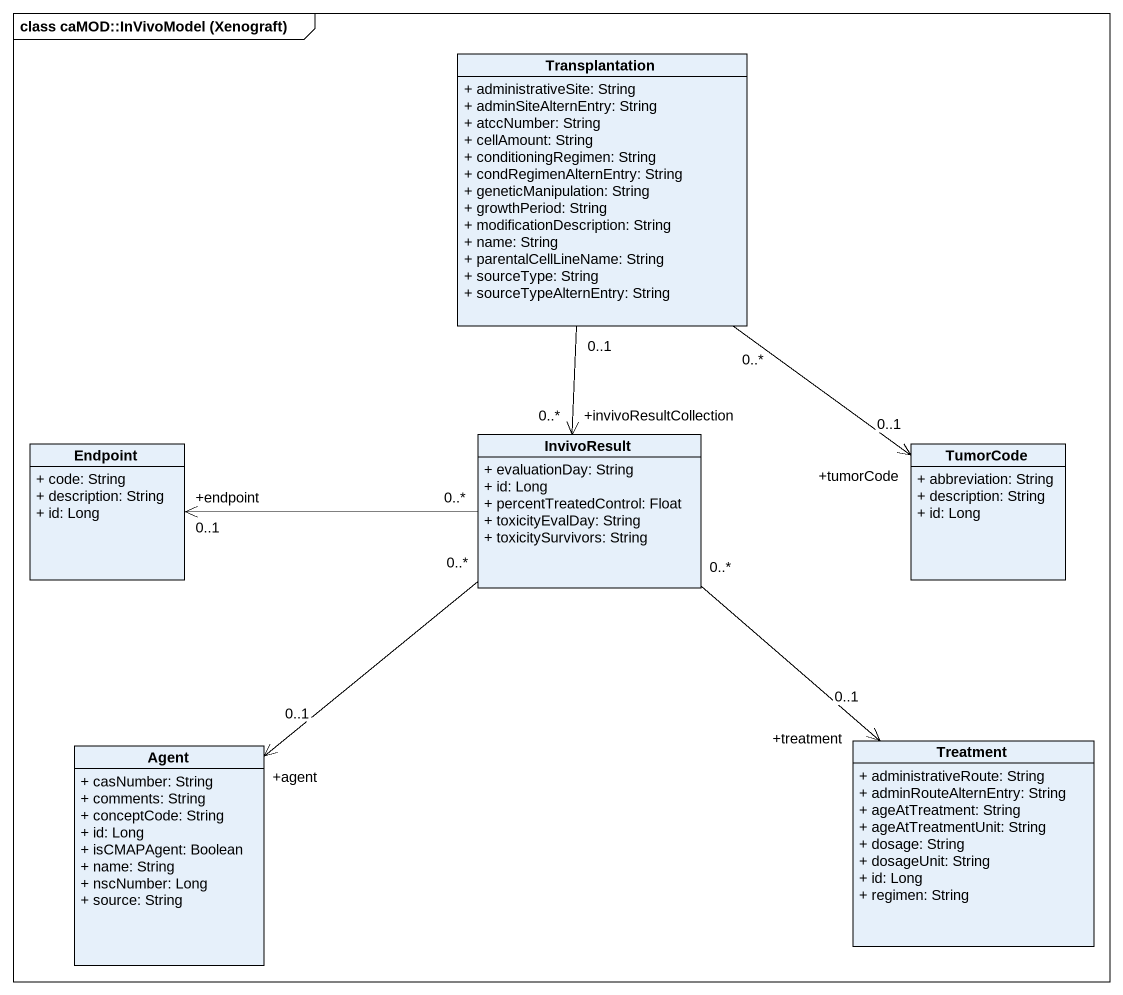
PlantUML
@startuml
mainframe class caMOD::InVivoModel (Xenograft)
hide circle
hide empty members
skinparam classAttributeIconSize 0
class Transplantation {
  + administrativeSite: String
  + adminSiteAlternEntry: String
  + atccNumber: String
  + cellAmount: String
  + conditioningRegimen: String
  + condRegimenAlternEntry: String
  + geneticManipulation: String
  + growthPeriod: String
  + modificationDescription: String
  + name: String
  + parentalCellLineName: String
  + sourceType: String
  + sourceTypeAlternEntry: String
}
class InvivoResult {
  + evaluationDay: String
  + id: Long
  + percentTreatedControl: Float
  + toxicityEvalDay: String
  + toxicitySurvivors: String
}
class Endpoint {
  + code: String
  + description: String
  + id: Long
}
class TumorCode {
  + abbreviation: String
  + description: String
  + id: Long
}
class Treatment {
  + administrativeRoute: String
  + adminRouteAlternEntry: String
  + ageAtTreatment: String
  + ageAtTreatmentUnit: String
  + dosage: String
  + dosageUnit: String
  + id: Long
  + regimen: String
}
class "Agent" as Agent_ {
  + casNumber: String
  + comments: String
  + conceptCode: String
  + id: Long
  + isCMAPAgent: Boolean
  + name: String
  + nscNumber: Long
  + source: String
}
InvivoResult "+invivoResultCollection\n0..*" <-up- "0..1" Transplantation
InvivoResult "0..*" --> "+agent\n0..1" Agent_
Endpoint "+endpoint\n0..1" <-right- "0..*" InvivoResult
TumorCode "+tumorCode\n0..1" <-up- "0..*" Transplantation
Treatment "+treatment\n0..1" <-up- "0..*" InvivoResult
@enduml
